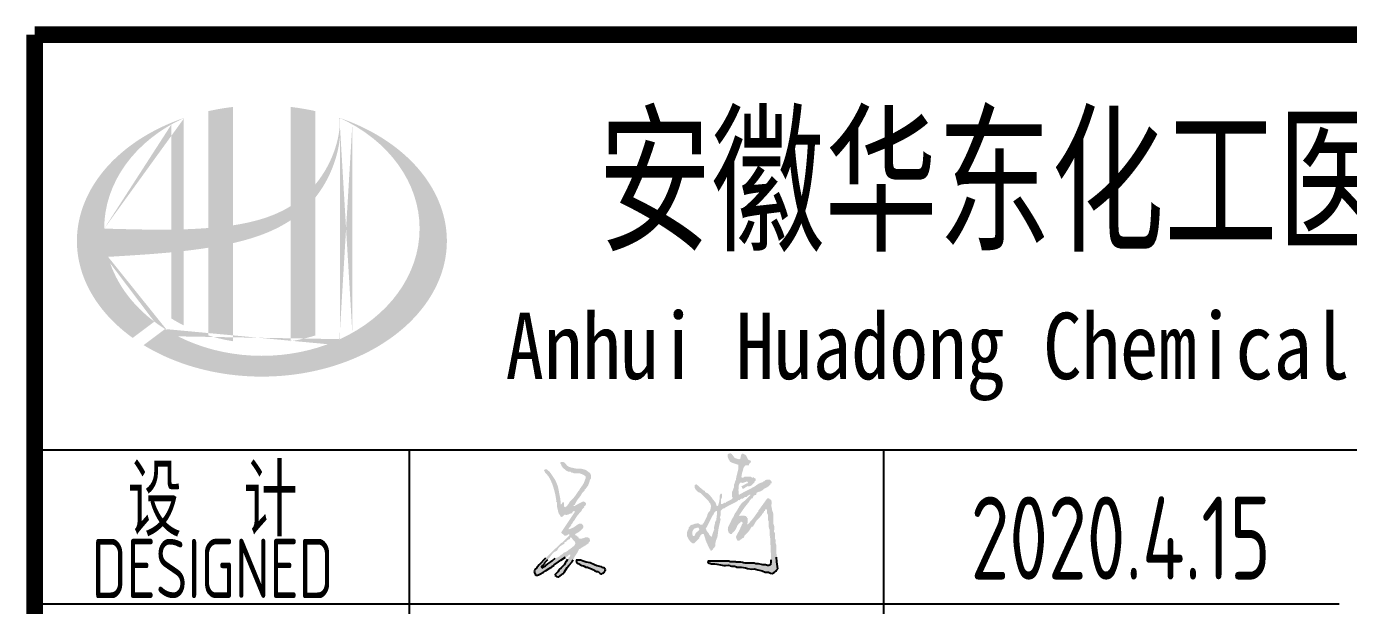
# Model space of a CAD drawing. Extents: x 6128144 to 12201635, y -1670122 to -706096.
# Drawn here: x 6398068 to 6403643, y -748746 to -746305 of the extents above; entities that cross this region are included whole.
import ezdxf
from ezdxf.enums import TextEntityAlignment as Align

# ---------------------------------------------------------------- set-up
doc = ezdxf.new("R2010")
doc.units = 0
doc.header["$LTSCALE"] = 1000
doc.header["$MEASUREMENT"] = 0
doc.layers.get('0').update_dxf_attribs({"linetype": 'CONTINUOUS'})
doc.styles.add('AHD', font='sceie.shx', dxfattribs={"width": 0.7, "bigfont": 'sceic.shx'})
doc.styles.add('sceie', font='sceie.shx', dxfattribs={"bigfont": 'sceic.shx'})
doc.styles.add('宋体', font='', dxfattribs={"width": 0.7})
doc.styles.get('宋体').set_extended_font_data('SimSun')

msp = doc.modelspace()

# ---------------------------------------------------------------- hatches: boundary and pattern name
h = msp.add_hatch(color=256)
edge = h.paths.add_edge_path()
edge.add_spline(control_points=[(6398939.1, -747217.9), (6398945.2, -747216.5), (6398951.3, -747215.1), (6399000.4, -747203.2), (6399042.9, -747190.2), (6399117.9, -747159.1), (6399150.9, -747142.1), (6399181.7, -747121.5)], knot_values=[61.629012, 61.629012, 61.629012, 61.629012, 63.330431, 63.330431, 75.353634, 75.353634, 85.398649, 85.398649, 85.398649, 85.398649], degree=3, periodic=0)
edge.add_line((6399181.7, -747121.5), (6399181.7, -747631.8))
edge.add_spline(control_points=[(6399181.7, -747631.8), (6399198.9, -747629), (6399215.9, -747625.7), (6399250.6, -747617.6), (6399268.3, -747612.8), (6399285.7, -747607.4)], knot_values=[4.908456, 4.908456, 4.908456, 4.908456, 4.992821, 4.992821, 5.083034, 5.083034, 5.083034, 5.083034], degree=3, periodic=0)
edge.add_line((6399285.7, -747607.4), (6399285.7, -747025.9))
edge.add_spline(control_points=[(6399285.7, -747025.9), (6399294.4, -747015), (6399302.6, -747003.6), (6399328.7, -746964), (6399344.3, -746934), (6399373.6, -746861.2), (6399384.8, -746817.4), (6399389.5, -746772.1), (6399389.6, -746770.8), (6399389.7, -746769.6)], knot_values=[97.991744, 97.991744, 97.991744, 97.991744, 101.64219, 101.64219, 110.337975, 110.337975, 121.934322, 121.934322, 122.270691, 122.270691, 122.270691, 122.270691], degree=3, periodic=0)
edge.add_line((6399389.7, -746769.6), (6399389.7, -746699.1))
edge.add_spline(control_points=[(6399389.7, -746699.1), (6399389.6, -746706.8), (6399389.3, -746714.5), (6399388.7, -746722.2)], knot_values=[126.194075, 126.194075, 126.194075, 126.194075, 128.396762, 128.396762, 128.396762, 128.396762], degree=3, periodic=0)
edge.add_spline(control_points=[(6399388.7, -746722.2), (6399388.3, -746728.4), (6399387.6, -746734.6), (6399386.9, -746740.8)], knot_values=[124.417049, 124.417049, 124.417049, 124.417049, 126.194075, 126.194075, 126.194075, 126.194075], degree=3, periodic=0)
edge.add_spline(control_points=[(6399386.9, -746740.8), (6399385.7, -746749.9), (6399384.2, -746759), (6399382.5, -746768.1)], knot_values=[121.80529, 121.80529, 121.80529, 121.80529, 124.417049, 124.417049, 124.417049, 124.417049], degree=3, periodic=0)
edge.add_spline(control_points=[(6399382.5, -746768.1), (6399380.1, -746780.3), (6399377.1, -746792.4), (6399373.6, -746804.4)], knot_values=[118.31574, 118.31574, 118.31574, 118.31574, 121.80529, 121.80529, 121.80529, 121.80529], degree=3, periodic=0)
edge.add_spline(control_points=[(6399373.6, -746804.4), (6399370.1, -746816.5), (6399366.1, -746828.6), (6399361.5, -746840.4)], knot_values=[114.795988, 114.795988, 114.795988, 114.795988, 118.31574, 118.31574, 118.31574, 118.31574], degree=3, periodic=0)
edge.add_spline(control_points=[(6399361.5, -746840.4), (6399357.1, -746852.1), (6399352.1, -746863.6), (6399346.7, -746875)], knot_values=[111.329641, 111.329641, 111.329641, 111.329641, 114.795988, 114.795988, 114.795988, 114.795988], degree=3, periodic=0)
edge.add_spline(control_points=[(6399346.7, -746875), (6399341.1, -746886.5), (6399335.1, -746897.9), (6399328.7, -746909)], knot_values=[107.79529, 107.79529, 107.79529, 107.79529, 111.329641, 111.329641, 111.329641, 111.329641], degree=3, periodic=0)
edge.add_spline(control_points=[(6399328.7, -746909), (6399322.3, -746919.8), (6399315.6, -746930.3), (6399308.5, -746940.6)], knot_values=[104.343579, 104.343579, 104.343579, 104.343579, 107.79529, 107.79529, 107.79529, 107.79529], degree=3, periodic=0)
edge.add_spline(control_points=[(6399308.5, -746940.6), (6399301.3, -746951), (6399293.7, -746961.1), (6399285.7, -746970.7)], knot_values=[100.8507, 100.8507, 100.8507, 100.8507, 104.343579, 104.343579, 104.343579, 104.343579], degree=3, periodic=0)
edge.add_line((6399285.7, -746970.7), (6399285.7, -746661.5))
edge.add_spline(control_points=[(6399285.7, -746661.5), (6399251.7, -746653.9), (6399216.9, -746648), (6399181.7, -746643.9)], knot_values=[4.423999, 4.423999, 4.423999, 4.423999, 4.558741, 4.558741, 4.558741, 4.558741], degree=3, periodic=0)
edge.add_line((6399181.7, -746643.9), (6399181.7, -747062.1))
edge.add_spline(control_points=[(6399181.7, -747062.1), (6399109.8, -747106.6), (6399025.6, -747129.8), (6398939.1, -747142.9)], knot_values=[63.246215, 63.246215, 63.246215, 63.246215, 87.689124, 87.689124, 87.689124, 87.689124], degree=3, periodic=0)
edge.add_line((6398939.1, -747142.9), (6398939.1, -746643.9))
edge.add_spline(control_points=[(6398939.1, -746643.9), (6398903.9, -746648), (6398869.1, -746653.9), (6398835.1, -746661.5)], knot_values=[4.866038, 4.866038, 4.866038, 4.866038, 5.000777, 5.000777, 5.000777, 5.000777], degree=3, periodic=0)
edge.add_line((6398835.1, -746661.5), (6398835.1, -747154.3))
edge.add_spline(control_points=[(6398835.1, -747154.3), (6398833.4, -747154.4), (6398798.4, -747157.1), (6398763.8, -747158.8), (6398731.1, -747159.9)], knot_values=[43.657356, 43.657356, 43.657356, 43.657356, 44.134253, 53.497092, 53.497092, 53.497092, 53.497092], degree=3, periodic=0)
edge.add_line((6398731.1, -747159.9), (6398731.1, -746690.7))
edge.add_spline(control_points=[(6398731.1, -746690.7), (6398714, -746696.6), (6398697.3, -746702.9), (6398680.9, -746709.6)], knot_values=[5.14157, 5.14157, 5.14157, 5.14157, 5.212921, 5.212921, 5.212921, 5.212921], degree=3, periodic=0)
edge.add_spline(control_points=[(6398680.9, -746709.6), (6398674, -746712.4), (6398667.1, -746715.3), (6398634.9, -746729.5), (6398610.3, -746741.8), (6398586.9, -746755)], knot_values=[5.212921, 5.212921, 5.212921, 5.212921, 5.24296, 5.24296, 5.355623, 5.355623, 5.355623, 5.355623], degree=3, periodic=0)
edge.add_spline(control_points=[(6398586.9, -746755), (6398572, -746763.3), (6398557.5, -746772.1), (6398543.5, -746781.2)], knot_values=[5.355623, 5.355623, 5.355623, 5.355623, 5.426974, 5.426974, 5.426974, 5.426974], degree=3, periodic=0)
edge.add_spline(control_points=[(6398543.5, -746781.2), (6398536.1, -746786), (6398528.9, -746790.9), (6398515.4, -746800.4), (6398509.1, -746804.9), (6398503, -746809.5)], knot_values=[5.426974, 5.426974, 5.426974, 5.426974, 5.464765, 5.464765, 5.498325, 5.498325, 5.498325, 5.498325], degree=3, periodic=0)
edge.add_spline(control_points=[(6398503, -746809.5), (6398476.9, -746829.1), (6398452.8, -746850), (6398430.9, -746871.9)], knot_values=[5.498325, 5.498325, 5.498325, 5.498325, 5.641027, 5.641027, 5.641027, 5.641027], degree=3, periodic=0)
edge.add_spline(control_points=[(6398430.9, -746871.9), (6398424, -746878.9), (6398417.2, -746886), (6398396.7, -746908.6), (6398383.9, -746924.5), (6398372.1, -746940.7)], knot_values=[5.641027, 5.641027, 5.641027, 5.641027, 5.686569, 5.686569, 5.783729, 5.783729, 5.783729, 5.783729], degree=3, periodic=0)
edge.add_spline(control_points=[(6398372.1, -746940.7), (6398357, -746961.4), (6398343.6, -746982.8), (6398330.5, -747007.8), (6398328.9, -747011), (6398327.3, -747014.2)], knot_values=[5.783729, 5.783729, 5.783729, 5.783729, 5.908374, 5.908374, 5.92643, 5.92643, 5.92643, 5.92643], degree=3, periodic=0)
edge.add_spline(control_points=[(6398327.3, -747014.2), (6398314.9, -747039.3), (6398304.9, -747064.9), (6398297.3, -747090.9)], knot_values=[5.92643, 5.92643, 5.92643, 5.92643, 6.069132, 6.069132, 6.069132, 6.069132], degree=3, periodic=0)
edge.add_spline(control_points=[(6398297.3, -747090.9), (6398294.1, -747102), (6398291.4, -747113.1), (6398286, -747139.3), (6398283.7, -747154.3), (6398282.3, -747169.4)], knot_values=[6.069132, 6.069132, 6.069132, 6.069132, 6.130179, 6.130179, 6.211834, 6.211834, 6.211834, 6.211834], degree=3, periodic=0)
edge.add_spline(control_points=[(6398282.3, -747169.4), (6398281, -747182.5), (6398280.4, -747195.7), (6398280.4, -747208.9)], knot_values=[6.211834, 6.211834, 6.211834, 6.211834, 6.283185, 6.283185, 6.283185, 6.283185], degree=3, periodic=0)
edge.add_spline(control_points=[(6398280.4, -747208.9), (6398280.4, -747218.3), (6398280.7, -747227.6), (6398281.3, -747236.9)], knot_values=[6.283185, 6.283185, 6.283185, 6.283185, 6.333655, 6.333655, 6.333655, 6.333655], degree=3, periodic=0)
edge.add_spline(control_points=[(6398281.3, -747236.9), (6398282.6, -747255.6), (6398285.1, -747274.2), (6398288.9, -747292.7)], knot_values=[6.333655, 6.333655, 6.333655, 6.333655, 6.434594, 6.434594, 6.434594, 6.434594], degree=3, periodic=0)
edge.add_spline(control_points=[(6398288.9, -747292.7), (6398289.1, -747293.9), (6398289.4, -747295.1), (6398293.3, -747313.6), (6398298.1, -747330.8), (6398303.9, -747347.8)], knot_values=[6.434594, 6.434594, 6.434594, 6.434594, 6.441278, 6.441278, 6.535532, 6.535532, 6.535532, 6.535532], degree=3, periodic=0)
edge.add_spline(control_points=[(6398303.9, -747347.8), (6398310.2, -747366.1), (6398317.7, -747384.1), (6398326.4, -747401.9)], knot_values=[6.535532, 6.535532, 6.535532, 6.535532, 6.636471, 6.636471, 6.636471, 6.636471], degree=3, periodic=0)
edge.add_spline(control_points=[(6398326.4, -747401.9), (6398328.6, -747406.4), (6398330.9, -747410.8), (6398340.3, -747428.5), (6398348, -747441.5), (6398356.3, -747454.4)], knot_values=[6.636471, 6.636471, 6.636471, 6.636471, 6.661894, 6.661894, 6.73741, 6.73741, 6.73741, 6.73741], degree=3, periodic=0)
edge.add_spline(control_points=[(6398356.3, -747454.4), (6398367.5, -747471.5), (6398379.9, -747488.3), (6398393.4, -747504.7)], knot_values=[6.73741, 6.73741, 6.73741, 6.73741, 6.838349, 6.838349, 6.838349, 6.838349], degree=3, periodic=0)
edge.add_spline(control_points=[(6398393.4, -747504.7), (6398399.3, -747511.9), (6398405.5, -747518.9), (6398420, -747534.9), (6398428.5, -747543.7), (6398437.4, -747552.3)], knot_values=[6.838349, 6.838349, 6.838349, 6.838349, 6.88251, 6.88251, 6.939288, 6.939288, 6.939288, 6.939288], degree=3, periodic=0)
edge.add_spline(control_points=[(6398437.4, -747552.3), (6398453.2, -747567.7), (6398470.1, -747582.5), (6398488, -747596.8)], knot_values=[6.939288, 6.939288, 6.939288, 6.939288, 7.040227, 7.040227, 7.040227, 7.040227], degree=3, periodic=0)
edge.add_spline(control_points=[(6398488, -747596.8), (6398496.9, -747603.9), (6398506.1, -747610.8), (6398515.5, -747617.6)], knot_values=[7.040227, 7.040227, 7.040227, 7.040227, 7.090696, 7.090696, 7.090696, 7.090696], degree=3, periodic=0)
edge.add_line((6398515.5, -747617.6), (6398606.7, -747549.2))
edge.add_ellipse((6399060.4, -747156.9), major_axis=(665, 0), ratio=0.806676, start_angle=192.819, end_angle=226.9853, ccw=False)
edge.add_spline(control_points=[(6398411.9, -747276), (6398436, -747274.5), (6398460.1, -747273), (6398548.7, -747267.5), (6398613.6, -747263.2), (6398679.1, -747256.9)], knot_values=[11.398263, 11.398263, 11.398263, 11.398263, 18.40729, 18.40729, 37.18094, 37.18094, 37.18094, 37.18094], degree=3, periodic=0)
edge.add_line((6398679.1, -747256.9), (6398679.1, -747535.9))
edge.add_spline(control_points=[(6398679.1, -747535.9), (6398682.6, -747538.2), (6398686.2, -747540.4), (6398703.2, -747550.6), (6398716.9, -747558.1), (6398731.1, -747565.3)], knot_values=[4.049945, 4.049945, 4.049945, 4.049945, 4.072021, 4.072021, 4.153257, 4.153257, 4.153257, 4.153257], degree=3, periodic=0)
edge.add_line((6398731.1, -747565.3), (6398731.1, -747251.4))
edge.add_spline(control_points=[(6398731.1, -747251.4), (6398763.2, -747247.7), (6398795.6, -747243.5), (6398830.5, -747238.1), (6398832.8, -747237.8), (6398835.1, -747237.4)], knot_values=[42.135009, 42.135009, 42.135009, 42.135009, 51.307228, 51.307228, 51.948574, 51.948574, 51.948574, 51.948574], degree=3, periodic=0)
edge.add_line((6398835.1, -747237.4), (6398835.1, -747607.4))
edge.add_spline(control_points=[(6398835.1, -747607.4), (6398868.7, -747617.9), (6398903.5, -747626.1), (6398939.1, -747631.8)], knot_values=[4.34174, 4.34174, 4.34174, 4.34174, 4.516316, 4.516316, 4.516316, 4.516316], degree=3, periodic=0)
edge.add_line((6398939.1, -747631.8), (6398939.1, -747217.9))
edge = h.paths.add_edge_path(flags=16)
edge.add_ellipse((6399060.4, -747156.9), major_axis=(665, 0), ratio=0.806676, start_angle=124.9875, end_angle=179.999, ccw=False)
edge.add_line((6398679.1, -746717.4), (6398679.1, -747161))
edge.add_spline(control_points=[(6398679.1, -747161), (6398583.7, -747162.3), (6398489.7, -747159.3), (6398395.4, -747156.9)], knot_values=[11.27373, 11.27373, 11.27373, 11.27373, 38.687513, 38.687513, 38.687513, 38.687513], degree=3, periodic=0)
edge = h.paths.add_edge_path()
edge.add_spline(control_points=[(6398561.6, -747648.1), (6398592.6, -747667.1), (6398625.7, -747684.3), (6398710.4, -747721.6), (6398763.6, -747739.4), (6398874.4, -747766), (6398931.8, -747774.7), (6399048, -747782.5), (6399106.7, -747781.5), (6399222.2, -747770.1), (6399279.1, -747759.5), (6399388.1, -747729.5), (6399440.3, -747709.9), (6399537.2, -747663.1), (6399581.9, -747635.7), (6399661.9, -747574.8), (6399697.1, -747541.2), (6399756.4, -747469.7), (6399780.5, -747431.8), (6399816.9, -747353.7), (6399829.2, -747313.5), (6399841.7, -747232.3), (6399842, -747191.3), (6399830.6, -747109.9), (6399818.7, -747069.3), (6399783.1, -746990.6), (6399759.4, -746952.4), (6399700.5, -746880.2), (6399665.5, -746846.3), (6399585.7, -746784.6), (6399540.9, -746756.9), (6399459.7, -746717.2), (6399425.4, -746703), (6399389.7, -746690.7)], knot_values=[0.886421, 0.886421, 0.886421, 0.886421, 1.040557, 1.040557, 1.261172, 1.261172, 1.481788, 1.481788, 1.702404, 1.702404, 1.92302, 1.92302, 2.143636, 2.143636, 2.364252, 2.364252, 2.584868, 2.584868, 2.805484, 2.805484, 3.026099, 3.026099, 3.246715, 3.246715, 3.46852, 3.46852, 3.690325, 3.690325, 3.91213, 3.91213, 4.133935, 4.133935, 4.283209, 4.283209, 4.283209, 4.283209], degree=3, periodic=0)
edge.add_line((6399389.7, -746690.7), (6399389.7, -746690.8))
edge.add_spline(control_points=[(6399389.7, -746690.9), (6399389.8, -746693.6), (6399389.8, -746696.4), (6399389.7, -746699.1)], knot_values=[128.396762, 128.396762, 128.396762, 128.396762, 129.192193, 129.192193, 129.192193, 129.192193], degree=3, periodic=0)
edge.add_line((6399389.7, -746699.1), (6399389.7, -747623))
edge.add_ellipse((6399060.4, -747156.9), major_axis=(665, 0), ratio=0.806676, start_angle=232.1054, end_angle=299.6833, ccw=False)
edge.add_line((6398651.9, -747580.3), (6398561.6, -747648.1))
edge = h.paths.add_edge_path(flags=16)
edge.add_ellipse((6399060.4, -747156.9), major_axis=(665, 0), ratio=0.806676, start_angle=304.9875, end_angle=415.0121, ccw=False)
edge.add_line((6399441.7, -747596.4), (6399441.7, -746717.4))
h = msp.add_hatch(color=256)
h.dxf.hatch_style = 1
h.paths.add_polyline_path([(6400413.8, -748336.9), (6400419.6, -748332.3), (6400419.1, -748329.5), (6400420.2, -748327.3), (6400422.7, -748326), (6400425.3, -748322.6), (6400426.4, -748320.7), (6400427.9, -748316.6), (6400424.3, -748311.5), (6400421.3, -748309.2), (6400415.4, -748307.3), (6400400.1, -748314.7), (6400392.6, -748318.7), (6400377.9, -748327.1), (6400375.8, -748326.1), (6400375, -748323.9), (6400375.8, -748321.8), (6400378.4, -748322.2), (6400380.7, -748320.3), (6400381, -748317.7), (6400388.9, -748303.6), (6400393.6, -748296.8), (6400403.9, -748284.3), (6400409.4, -748274.1), (6400413.2, -748269.3), (6400421.6, -748261.4), (6400421.2, -748258.7), (6400422.3, -748256.4), (6400424.8, -748255.2), (6400434.7, -748241.6), (6400438.6, -748233.7), (6400443.5, -748217.7), (6400447.6, -748210.2), (6400448.6, -748205.3), (6400447.7, -748196.8), (6400446, -748191), (6400444, -748188.1), (6400439.4, -748184.3), (6400428.3, -748176), (6400421.5, -748172.8), (6400408.1, -748169.7), (6400401, -748169.7), (6400397.5, -748169.7), (6400390.4, -748169.7), (6400378.7, -748167.3), (6400372.9, -748166.1), (6400361.2, -748163.5), (6400352.1, -748159.7), (6400347.7, -748156.4), (6400341.4, -748148.9), (6400338.9, -748146.4), (6400337.7, -748145.1), (6400335.2, -748142.6), (6400330.1, -748140.6), (6400326.9, -748140.4), (6400321.6, -748141.6), (6400319.1, -748143.1), (6400318.5, -748146.8), (6400320.6, -748148.9), (6400325.2, -748159.2), (6400328.8, -748164.2), (6400337.2, -748171.8), (6400343.6, -748177.1), (6400347.3, -748179.3), (6400355, -748182.2), (6400359.3, -748181.6), (6400362.1, -748182.5), (6400365.4, -748185.4), (6400369.7, -748185.4), (6400372.1, -748186.2), (6400375.8, -748188.5), (6400385, -748188.5), (6400389.5, -748188.5), (6400398.7, -748188.5), (6400409.3, -748191.7), (6400414.4, -748194), (6400423.7, -748199.9), (6400426.1, -748203.9), (6400426.4, -748207.1), (6400424.8, -748211.4), (6400417.9, -748229.1), (6400413.2, -748237.8), (6400401.8, -748253.1), (6400399.1, -748258.4), (6400397.4, -748261), (6400393.5, -748265.6), (6400381, -748284.3), (6400373.8, -748293.2), (6400358.1, -748309.3), (6400352, -748319.5), (6400348.1, -748324.3), (6400339.3, -748332.3), (6400338.4, -748330.2), (6400336.2, -748329.4), (6400334.1, -748330.2), (6400334.1, -748322.7), (6400334.1, -748318.9), (6400334.1, -748311.4), (6400331.6, -748310.9), (6400330.4, -748310.7), (6400327.9, -748310.4), (6400326.2, -748314.4), (6400325.2, -748316.3), (6400322.7, -748319.8), (6400320.8, -748319.4), (6400319.8, -748317.3), (6400320.6, -748315.6), (6400319.8, -748307.3), (6400319.4, -748303.1), (6400318.5, -748294.8), (6400316.8, -748286.4), (6400316, -748282.3), (6400314.3, -748273.9), (6400312.2, -748261.3), (6400311, -748255.1), (6400308.1, -748242.7), (6400300.8, -748224.3), (6400296.1, -748215.3), (6400285.2, -748198.9), (6400278.1, -748188), (6400273.8, -748182.8), (6400264.3, -748173.9), (6400260.4, -748171.5), (6400257.1, -748171.2), (6400252.9, -748172.9), (6400250.9, -748173.8), (6400250.4, -748176.5), (6400251.8, -748178.1), (6400253.5, -748183.8), (6400255.5, -748186.8), (6400260.1, -748190.6), (6400269.2, -748202.3), (6400273.2, -748208.7), (6400279.9, -748221.8), (6400286.8, -748239), (6400289.7, -748247.8), (6400294.5, -748265.6), (6400295.8, -748270.6), (6400296.4, -748273.1), (6400297.7, -748278.1), (6400299.3, -748288.1), (6400300.2, -748293.1), (6400301.8, -748303.1), (6400301, -748306.6), (6400302, -748309.4), (6400304.9, -748311.4), (6400304.5, -748324), (6400305.2, -748330.5), (6400308.1, -748342.7), (6400310.4, -748353.3), (6400312.6, -748358.6), (6400318.5, -748367.7), (6400320.3, -748371), (6400323.1, -748372.4), (6400326.8, -748371.9), (6400330.2, -748368.5), (6400331.8, -748366.9), (6400335.2, -748363.5), (6400345.8, -748363.8), (6400351.5, -748362.7), (6400361.2, -748358.3), (6400364.4, -748357.2), (6400366.2, -748356.9), (6400369.5, -748357.3), (6400369.5, -748352.3), (6400372.9, -748348.4), (6400377.9, -748347.9), (6400379.8, -748348.9), (6400380.3, -748351.5), (6400378.9, -748353.1), (6400357, -748385.5), (6400346.2, -748401.7), (6400324.7, -748434.4), (6400323.1, -748438), (6400324.4, -748441.9), (6400327.9, -748443.8), (6400331.4, -748446.5), (6400333.1, -748447.9), (6400336.2, -748451), (6400343.2, -748451.1), (6400347.2, -748449.9), (6400352.9, -748445.8), (6400354.5, -748445.2), (6400355.9, -748445.6), (6400357, -748446.9), (6400357.4, -748448.5), (6400357.1, -748449.8), (6400356, -748451), (6400343.9, -748463.1), (6400337.9, -748469.2), (6400325.8, -748481.3), (6400324.1, -748482.1), (6400323.3, -748482.5), (6400321.6, -748483.3), (6400313.3, -748491.7), (6400309.1, -748495.8), (6400300.8, -748504.2), (6400299.1, -748505), (6400298.3, -748505.4), (6400296.6, -748506.3), (6400269.5, -748533.4), (6400256, -748546.9), (6400228.9, -748574), (6400223, -748583.2), (6400219.3, -748587.5), (6400211.2, -748594.8), (6400209.2, -748599.4), (6400208.9, -748602.5), (6400210.1, -748607.3), (6400212.3, -748611.5), (6400213.3, -748613.6), (6400215.3, -748617.7), (6400222.2, -748618.2), (6400226.2, -748617.2), (6400232, -748613.6), (6400248.5, -748605.2), (6400256.5, -748600.4), (6400271.6, -748589.6), (6400278.3, -748586.3), (6400281.4, -748583.8), (6400286.2, -748578.2), (6400288.9, -748578.6), (6400291.2, -748577.5), (6400292.4, -748575), (6400311.6, -748561.7), (6400321.2, -748555.1), (6400340.4, -748541.7), (6400346.4, -748540.4), (6400349.5, -748538.7), (6400353.9, -748534.4), (6400354.9, -748532.2), (6400356.7, -748531), (6400359.1, -748531.3), (6400361, -748532.2), (6400361.6, -748534.9), (6400360.2, -748536.5), (6400358, -748540.4), (6400356.4, -748542.2), (6400352.9, -748544.8), (6400353.4, -748547.6), (6400352.2, -748549.8), (6400349.7, -748551.1), (6400343.3, -748559.8), (6400340.3, -748564.4), (6400335.2, -748574), (6400326.8, -748582.3), (6400322.7, -748586.5), (6400314.3, -748594.8), (6400308.4, -748603.6), (6400304.7, -748607.7), (6400296.6, -748614.6), (6400296.1, -748617.6), (6400296.7, -748619.6), (6400298.7, -748621.9), (6400300.3, -748621), (6400302.7, -748622.1), (6400302.9, -748624), (6400308.1, -748625.5), (6400311.8, -748625), (6400316.4, -748621.9), (6400325, -748615.7), (6400329.1, -748612.1), (6400336.2, -748604.2), (6400347.8, -748586.2), (6400354.4, -748577.6), (6400368.5, -748561.5), (6400372.7, -748553.2), (6400374.8, -748549), (6400378.9, -748540.6), (6400387.7, -748527.8), (6400391.6, -748521.1), (6400398.7, -748507.3), (6400401.5, -748507.8), (6400403.7, -748506.7), (6400405, -748504.2), (6400418.7, -748496.5), (6400425.4, -748492.3), (6400438.3, -748483.3), (6400438, -748480.7), (6400439.8, -748478.4), (6400442.5, -748478.1), (6400443.6, -748471.5), (6400443.1, -748467.6), (6400440.4, -748461.5), (6400434.9, -748459), (6400431.8, -748458.4), (6400425.8, -748458.3), (6400416.2, -748462), (6400411, -748463.3), (6400400.8, -748464.6), (6400396.9, -748462.3), (6400395.2, -748459.7), (6400394.6, -748455.2), (6400391.8, -748455.7), (6400389.6, -748454.6), (6400388.3, -748452.1), (6400386.2, -748450.6), (6400384.5, -748450.3), (6400382, -748451), (6400381.2, -748447.6), (6400382.2, -748444.7), (6400385.2, -748442.7), (6400397.5, -748435.6), (6400403.3, -748431), (6400413.3, -748420.8), (6400416, -748416.1), (6400416.3, -748412.4), (6400414.3, -748407.3), (6400411.8, -748404.8), (6400410.6, -748403.5), (6400408.1, -748401), (6400401.7, -748400.6), (6400398.2, -748401.3), (6400392.5, -748404.2), (6400378.6, -748414.2), (6400370.9, -748418.5), (6400355, -748425), (6400353.7, -748424.7), (6400353.1, -748422.9), (6400353.9, -748421.9), (6400358.1, -748415.8), (6400360.5, -748412.8), (6400365.4, -748407.3), (6400364.9, -748404.5), (6400366, -748402.3), (6400368.5, -748401), (6400371.2, -748395.7), (6400372.9, -748393.1), (6400376.8, -748388.5), (6400387.8, -748370.8), (6400394.2, -748362.4), (6400408.1, -748346.9), (6400411.3, -748340.1)])
h.paths.add_polyline_path([(6400362.8, -748459.1), (6400365.4, -748459.4), (6400371.1, -748467.3), (6400374.2, -748471.1), (6400381, -748478.1), (6400381.7, -748484.5), (6400380.9, -748488.2), (6400377.9, -748493.8), (6400367.9, -748501.3), (6400362.9, -748505.1), (6400352.9, -748512.5), (6400345.4, -748518.4), (6400341, -748520.8), (6400332, -748524), (6400329.6, -748527.6), (6400327.7, -748529.3), (6400323.7, -748531.3), (6400314.2, -748539.4), (6400308.4, -748542.7), (6400296.6, -748546.9), (6400285, -748557.6), (6400278.7, -748562.5), (6400265.4, -748570.9), (6400256.2, -748578.3), (6400251, -748581.5), (6400240.3, -748586.5), (6400240.5, -748585.6), (6400240.1, -748584.9), (6400239.3, -748584.4), (6400239.3, -748581.4), (6400240.7, -748579.3), (6400243.5, -748578.2), (6400248.2, -748574.4), (6400250.2, -748571.4), (6400251.8, -748565.7), (6400260.1, -748557.3), (6400264.3, -748553.2), (6400272.6, -748544.8), (6400278.1, -748537.8), (6400280.8, -748534.2), (6400286.2, -748527.1), (6400290.6, -748522.2), (6400293.6, -748520.1), (6400299.7, -748517.7), (6400304.6, -748514.3), (6400306.7, -748511.7), (6400309.1, -748506.3), (6400317.8, -748496.9), (6400323, -748492.8), (6400334.1, -748486.5), (6400335.9, -748484.6), (6400336.5, -748482.8), (6400336.2, -748480.2), (6400338.8, -748479.1), (6400340, -748478.5), (6400342.5, -748477.1), (6400348.1, -748471.3), (6400351.7, -748468.8), (6400359.1, -748465.6), (6400359.1, -748464), (6400359.1, -748463.1), (6400359.1, -748461.5), (6400361, -748459.7)], flags=16)
h.paths.add_polyline_path([(6400463, -748574.4), (6400444.6, -748565.7), (6400428, -748562.7), (6400419.8, -748560.6), (6400403.9, -748555.2), (6400396.8, -748555.2), (6400393.3, -748555.2), (6400386.2, -748555.2), (6400384.9, -748556.4), (6400384.6, -748557.8), (6400385.2, -748559.4), (6400386.6, -748561.8), (6400387.2, -748563.1), (6400388.3, -748565.7), (6400396.3, -748570.9), (6400400.5, -748573.2), (6400409.1, -748577.1), (6400416.2, -748578.7), (6400419.8, -748580.3), (6400425.8, -748584.4), (6400430.9, -748584), (6400433.9, -748584.8), (6400438.3, -748587.5), (6400443.3, -748589.2), (6400445.8, -748590), (6400450.8, -748591.7), (6400459.1, -748595.9), (6400463.3, -748598), (6400471.7, -748602.1), (6400477.7, -748603.2), (6400480.9, -748605), (6400485.2, -748609.4), (6400486, -748610.2), (6400486.4, -748610.7), (6400487.3, -748611.5), (6400491.4, -748612.6), (6400494.4, -748612), (6400497.7, -748609.4), (6400501.2, -748607.8), (6400502.9, -748606.4), (6400505, -748603.2), (6400508.4, -748599.3), (6400509.3, -748595.7), (6400508.1, -748590.7), (6400506.5, -748589), (6400505.6, -748588.2), (6400504, -748586.5), (6400499.3, -748587.3), (6400496.1, -748586.4), (6400492.5, -748583.4), (6400472.8, -748578)])
h.paths.add_polyline_path([(6401232.8, -748571.7), (6401231.5, -748562), (6401230.2, -748542.7), (6401231.8, -748542.1), (6401232.3, -748539.8), (6401231.2, -748538.6), (6401229.5, -748520.3), (6401229.2, -748511), (6401230.2, -748492.7), (6401228.5, -748487.7), (6401227.7, -748485.2), (6401226, -748480.2), (6401227.3, -748473.6), (6401226.8, -748469.6), (6401223.9, -748463.5), (6401223.9, -748454.4), (6401223.9, -748449.8), (6401223.9, -748440.6), (6401222.2, -748438.1), (6401221.4, -748436.9), (6401219.7, -748434.4), (6401220.8, -748425.3), (6401221, -748420.6), (6401220.8, -748411.5), (6401217.5, -748401.9), (6401216.6, -748396.6), (6401216.6, -748386.4), (6401217.3, -748372.3), (6401217.1, -748365.1), (6401215.6, -748351), (6401213, -748350), (6401211.7, -748347.5), (6401212.4, -748344.8), (6401210.8, -748336.4), (6401209.9, -748332.3), (6401208.3, -748323.9), (6401210.1, -748314.1), (6401209.9, -748308.6), (6401207.2, -748298.9), (6401204.5, -748299.4), (6401202.3, -748298.3), (6401201, -748295.8), (6401197, -748293.5), (6401193, -748293.8), (6401189.5, -748296.8), (6401175.1, -748317), (6401167.8, -748327), (6401153.1, -748346.9), (6401153.5, -748349.6), (6401152.4, -748351.8), (6401149.9, -748353.1), (6401135.3, -748374), (6401127.3, -748384.1), (6401110.3, -748403.1), (6401109.1, -748403.1), (6401108.5, -748403.1), (6401107.2, -748403.1), (6401106.3, -748401.5), (6401107.4, -748399.1), (6401109.3, -748398.9), (6401109.3, -748390.6), (6401109.3, -748386.4), (6401109.3, -748378.1), (6401106.8, -748377.2), (6401105.8, -748374.1), (6401107.2, -748371.9), (6401104.5, -748372.3), (6401102.2, -748371.2), (6401101, -748368.7), (6401091.9, -748367.1), (6401087.2, -748366.9), (6401078, -748367.7), (6401077.9, -748368.6), (6401076.8, -748369.2), (6401076, -748368.7), (6401074.1, -748367.8), (6401073.5, -748365.1), (6401074.9, -748363.5), (6401089.3, -748341.6), (6401097.1, -748330.9), (6401113.5, -748310.4), (6401117.4, -748303.7), (6401119.7, -748300.5), (6401124.9, -748294.8), (6401127.2, -748294.6), (6401128.4, -748294.1), (6401130.1, -748292.7), (6401132.1, -748286.7), (6401134.4, -748283.7), (6401139.5, -748280.2), (6401141.8, -748280), (6401143, -748279.5), (6401144.7, -748278.1), (6401145.6, -748273.1), (6401147.6, -748270.2), (6401152, -748267.7), (6401163.8, -748264.2), (6401169.7, -748261.1), (6401179.1, -748253.1), (6401190.4, -748247.5), (6401195.8, -748243.8), (6401205.2, -748235.4), (6401204.8, -748232.7), (6401206.7, -748230.4), (6401209.3, -748230.2), (6401210.3, -748226.4), (6401209.7, -748223.8), (6401207.2, -748220.8), (6401205.2, -748218.7), (6401204.1, -748217.7), (6401202, -748215.6), (6401194.1, -748215), (6401189.9, -748215.4), (6401182.2, -748217.7), (6401181.4, -748219.3), (6401181, -748220.2), (6401180.1, -748221.8), (6401177.4, -748221.3), (6401175.2, -748222.5), (6401173.9, -748225), (6401158.4, -748230.8), (6401150.8, -748234.9), (6401137.4, -748244.7), (6401120.4, -748253.7), (6401111.9, -748258), (6401094.7, -748266.6), (6401087.2, -748270.9), (6401083.5, -748272.9), (6401076, -748277), (6401074.4, -748278.4), (6401071.7, -748277.9), (6401070.7, -748276), (6401070, -748260.2), (6401070.2, -748252.2), (6401071.8, -748236.4), (6401074.3, -748233.6), (6401075.2, -748231.7), (6401076, -748228.1), (6401086, -748228.9), (6401091.4, -748228.2), (6401101, -748225), (6401103.7, -748223), (6401107.1, -748223.4), (6401109.3, -748226), (6401109.6, -748228.6), (6401107.8, -748230.9), (6401105.1, -748231.2), (6401096, -748236.2), (6401091.4, -748238.7), (6401082.2, -748243.7), (6401084.3, -748247.2), (6401085.2, -748249.2), (6401086.4, -748253.1), (6401090.7, -748253.7), (6401093.5, -748252.8), (6401096.8, -748250), (6401101.3, -748246.3), (6401103.9, -748244.8), (6401109.3, -748242.7), (6401116.2, -748243.2), (6401120.2, -748242.2), (6401126, -748238.5), (6401131.2, -748233.7), (6401133.7, -748231.2), (6401138.5, -748226), (6401138, -748223.2), (6401139.1, -748221), (6401141.6, -748219.7), (6401143, -748215.8), (6401142.7, -748212.9), (6401140.6, -748209.3), (6401137.6, -748208.9), (6401135.9, -748207.7), (6401134.3, -748205.2), (6401129.5, -748206.6), (6401125.9, -748206), (6401121.8, -748203.1), (6401111, -748203.1), (6401105.5, -748203.1), (6401094.7, -748203.1), (6401091.5, -748206), (6401088.6, -748206.9), (6401084.3, -748206.2), (6401082.4, -748205.3), (6401081.9, -748202.6), (6401083.2, -748201), (6401084.6, -748190), (6401085.9, -748184.4), (6401089.5, -748173.9), (6401090.3, -748168.2), (6401091.5, -748165.2), (6401094.7, -748160.4), (6401096.8, -748158.3), (6401097.8, -748157.2), (6401099.9, -748155.1), (6401105.3, -748155.1), (6401108, -748155.1), (6401113.5, -748155.1), (6401115.1, -748149.4), (6401117.1, -748146.4), (6401121.8, -748142.6), (6401122.5, -748139.3), (6401121.9, -748137), (6401119.7, -748134.3), (6401113.4, -748132.7), (6401109.9, -748129.8), (6401107.2, -748123.9), (6401103.1, -748115.1), (6401099.1, -748110.8), (6401090.5, -748106.2), (6401086.3, -748105.7), (6401083, -748107.5), (6401081.2, -748111.4), (6401079.5, -748118.1), (6401078.7, -748121.4), (6401077, -748128.1), (6401075, -748128.8), (6401073.9, -748129), (6401071.8, -748129.1), (6401064.1, -748127.4), (6401060.2, -748126.1), (6401053, -748122.8), (6401048.6, -748116.5), (6401046.4, -748113.3), (6401041.6, -748107.2), (6401036.9, -748104.5), (6401033.1, -748104.2), (6401028, -748106.2), (6401026.4, -748107.8), (6401025.5, -748108.7), (6401023.9, -748110.3), (6401024.5, -748118.5), (6401025.6, -748122.7), (6401029.1, -748130.1), (6401033.3, -748137.6), (6401037, -748141), (6401044.7, -748144.7), (6401054.7, -748148.1), (6401059.7, -748149.8), (6401069.7, -748153.1), (6401070.1, -748163.1), (6401069.7, -748168.2), (6401067.6, -748178.1), (6401064.6, -748189.7), (6401063.2, -748195.6), (6401060.3, -748207.2), (6401059.7, -748213.3), (6401058.8, -748216.3), (6401056.2, -748221.8), (6401054.9, -748227.9), (6401053.8, -748230.9), (6401051, -748236.4), (6401051.7, -748244), (6401051, -748248.3), (6401047.8, -748255.2), (6401046.1, -748260.3), (6401045.1, -748262.8), (6401042.6, -748267.7), (6401042.6, -748276), (6401042.6, -748280.2), (6401042.6, -748288.5), (6401044.9, -748289.7), (6401045.4, -748292.9), (6401043.7, -748294.8), (6401041.6, -748296.8), (6401040.5, -748297.9), (6401038.4, -748300), (6401030.1, -748304.1), (6401025.9, -748306.2), (6401017.6, -748310.4), (6401016.3, -748311.1), (6401015.7, -748312), (6401015.5, -748313.5), (6401011.2, -748312.9), (6401008.4, -748313.8), (6401005.1, -748316.6), (6401002.1, -748318.1), (6401000.1, -748318.3), (6400996.8, -748317.7), (6400996.8, -748309.3), (6400996.8, -748305.2), (6400996.8, -748296.8), (6401000.5, -748289.3), (6401001.2, -748284.3), (6400999.9, -748276), (6400999, -748274.1), (6400996.3, -748273.6), (6400994.7, -748275), (6400993.5, -748278.1), (6400992.6, -748279.6), (6400990.5, -748282.3), (6400990.1, -748298.2), (6400989.1, -748306.3), (6400985.3, -748321.8), (6400983.8, -748324.8), (6400981.4, -748326.2), (6400978, -748326), (6400974.3, -748314.7), (6400971.2, -748309.1), (6400963.4, -748300), (6400955.5, -748288.9), (6400951.1, -748283.6), (6400941.6, -748273.9), (6400936, -748271.3), (6400933.2, -748269.9), (6400928, -748266.6), (6400928.3, -748264), (6400926.5, -748261.7), (6400923.8, -748261.4), (6400911, -748251), (6400904.7, -748245.6), (6400892.6, -748234.3), (6400890.7, -748236.2), (6400888.9, -748236.8), (6400886.3, -748236.4), (6400885, -748244.3), (6400885.5, -748248.8), (6400888.4, -748256.2), (6400896.2, -748264.4), (6400901.1, -748268), (6400911.3, -748272.9), (6400924.3, -748285.8), (6400930.7, -748292.3), (6400943.6, -748305.2), (6400945.5, -748309.9), (6400947.1, -748312.2), (6400950.9, -748315.6), (6400953.6, -748324.4), (6400953.9, -748329.5), (6400952, -748338.5), (6400950.7, -748344.5), (6400949, -748347.7), (6400944.7, -748352.1), (6400940.5, -748358.5), (6400939, -748362.3), (6400937.4, -748369.8), (6400931.5, -748381.4), (6400928.6, -748387.3), (6400922.8, -748398.9), (6400920.3, -748400.2), (6400919.2, -748402.4), (6400919.7, -748405.2), (6400912.8, -748405.7), (6400908.8, -748404.7), (6400903, -748401), (6400901.2, -748399.2), (6400899, -748398.9), (6400896.7, -748400), (6400889.9, -748400.4), (6400886.3, -748401.3), (6400880.1, -748404.2), (6400874.3, -748405), (6400871.3, -748406.1), (6400866.5, -748409.4), (6400863.8, -748412.9), (6400862.4, -748414.6), (6400859.2, -748417.7), (6400859.8, -748422), (6400859, -748424.9), (6400856.1, -748428.1), (6400853.2, -748437.8), (6400852.6, -748443.1), (6400853, -748453.1), (6400858.1, -748463.7), (6400861.3, -748468.9), (6400868.6, -748478.1), (6400871.8, -748480.3), (6400873.3, -748481.6), (6400875.9, -748484.4), (6400880.3, -748484.5), (6400882.8, -748483.8), (6400886.3, -748481.3), (6400893.8, -748473.8), (6400897.6, -748470), (6400905.1, -748462.5), (6400904.4, -748459.4), (6400905.5, -748456.8), (6400908.2, -748455.2), (6400910.4, -748449.1), (6400913.6, -748445.9), (6400919.7, -748443.8), (6400920.8, -748445.1), (6400922.2, -748445.4), (6400923.8, -748444.8), (6400931.9, -748470.9), (6400937, -748483.7), (6400948.8, -748508.3), (6400950.9, -748509.3), (6400951.7, -748511.5), (6400950.9, -748513.6), (6400954.7, -748514.5), (6400957.3, -748513.9), (6400960.3, -748511.5), (6400964.4, -748505.3), (6400966.8, -748502.4), (6400971.8, -748496.9), (6400973.1, -748480.7), (6400975.1, -748472.4), (6400981.1, -748457.3), (6400982.9, -748444.8), (6400983.7, -748438.6), (6400985.3, -748426), (6400987, -748417.7), (6400987.8, -748413.5), (6400989.5, -748405.2), (6400990.3, -748401.9), (6400990.7, -748400.2), (6400991.6, -748396.9), (6400992.8, -748390.6), (6400993.4, -748387.5), (6400994.7, -748381.2), (6400992.3, -748377.3), (6400992, -748374.1), (6400993.6, -748369.8), (6400995.3, -748360.7), (6400995.5, -748356), (6400994.7, -748346.9), (6400998.9, -748342.7), (6401000.9, -748340.6), (6401005.1, -748336.4), (6401008.6, -748337.3), (6401011.4, -748336.2), (6401013.4, -748333.3), (6401019.5, -748330.4), (6401022.5, -748328.7), (6401028, -748325), (6401041.4, -748318.3), (6401048, -748315), (6401061.4, -748308.3), (6401065.2, -748306.1), (6401067.1, -748304.6), (6401069.7, -748301), (6401072.6, -748302), (6401075.1, -748301.3), (6401077, -748298.9), (6401079.4, -748297.8), (6401080.6, -748296.9), (6401082.2, -748294.8), (6401085.8, -748296.1), (6401088.9, -748295.4), (6401091.6, -748292.7), (6401094, -748291.6), (6401095.2, -748290.6), (6401096.8, -748288.5), (6401101.1, -748289.1), (6401103.9, -748288.3), (6401107.2, -748285.4), (6401111.7, -748281.7), (6401114.3, -748280.1), (6401119.7, -748278.1), (6401120.1, -748279.8), (6401119.8, -748281), (6401118.7, -748282.3), (6401110.8, -748290.2), (6401106.8, -748294.1), (6401098.9, -748302.1), (6401087.8, -748310.8), (6401082.6, -748315.9), (6401073.9, -748327.1), (6401066.8, -748340.4), (6401062.8, -748347), (6401054.1, -748359.4), (6401050.3, -748368.5), (6401048, -748372.9), (6401042.6, -748381.2), (6401036.6, -748395.3), (6401033.2, -748402.2), (6401025.9, -748415.6), (6401025, -748424.4), (6401025.5, -748429.1), (6401028, -748437.5), (6401030.9, -748440.4), (6401032.4, -748441.9), (6401035.3, -748444.8), (6401039.6, -748445.1), (6401042.7, -748443.4), (6401044.7, -748439.6), (6401052.9, -748432.3), (6401056.5, -748427.6), (6401061.4, -748417.7), (6401066.5, -748407.3), (6401070.3, -748402.4), (6401079.1, -748394.8), (6401079.9, -748392.8), (6401082.8, -748392.2), (6401084.3, -748393.7), (6401087.2, -748396.2), (6401087.6, -748400.1), (6401085.3, -748403.1), (6401077.2, -748421.3), (6401072.8, -748430.3), (6401063.5, -748447.9), (6401060, -748454.1), (6401059.7, -748459.1), (6401062.4, -748465.6), (6401063.8, -748468.1), (6401064.4, -748469.3), (6401065.5, -748471.9), (6401070, -748473.2), (6401073.2, -748472.6), (6401077, -748469.8), (6401082.8, -748465.1), (6401086, -748463), (6401092.6, -748459.4), (6401094.9, -748452.8), (6401097, -748449.6), (6401102, -748444.8), (6401112.8, -748433.4), (6401117.7, -748427), (6401126, -748413.5), (6401128.6, -748413.8), (6401130.3, -748413.3), (6401132.2, -748411.5), (6401141.4, -748395.1), (6401147.2, -748387.3), (6401160.4, -748373.9), (6401163.5, -748369.3), (6401165.4, -748367.1), (6401169.7, -748363.5), (6401169.2, -748360.8), (6401170.4, -748358.5), (6401172.9, -748357.3), (6401175.9, -748353.7), (6401177, -748351.4), (6401178.1, -748346.9), (6401179.7, -748346.9), (6401180.6, -748346.9), (6401182.2, -748346.9), (6401181.9, -748344.2), (6401182.5, -748342.5), (6401184.3, -748340.6), (6401186.9, -748340.3), (6401188.6, -748340.9), (6401190.6, -748342.7), (6401190, -748352), (6401190.9, -748357.1), (6401194.7, -748365.6), (6401194.7, -748374.8), (6401194.7, -748379.4), (6401194.7, -748388.5), (6401195.6, -748388.5), (6401196, -748388.5), (6401196.8, -748388.5), (6401196.8, -748398.5), (6401196.8, -748403.5), (6401196.8, -748413.5), (6401198.5, -748418.5), (6401199.3, -748421), (6401201, -748426), (6401201, -748436.9), (6401201, -748442.3), (6401201, -748453.1), (6401202.8, -748452.9), (6401203.2, -748452.2), (6401203.1, -748449), (6401204, -748450.6), (6401203.2, -748452.2), (6401203.5, -748458.1), (6401203.7, -748462.7), (6401204.1, -748471.9), (6401205.4, -748499.4), (6401206, -748513.1), (6401207.2, -748540.6), (6401206.4, -748554), (6401206, -748560.7), (6401205.2, -748574), (6401197.3, -748576.9), (6401192.4, -748577.1), (6401184.3, -748575), (6401172.6, -748574.1), (6401166.7, -748573.2), (6401155.1, -748570.9), (6401147.5, -748570.9), (6401143.6, -748570.2), (6401136.4, -748567.7), (6401121.4, -748567.7), (6401113.9, -748567.7), (6401098.9, -748567.7), (6401091.4, -748566.1), (6401087.6, -748565.2), (6401080.1, -748563.6), (6401071.8, -748563.6), (6401067.6, -748563.6), (6401059.3, -748563.6), (6401059.3, -748562.7), (6401059.3, -748562.3), (6401059.3, -748561.5), (6401048.4, -748561.5), (6401043, -748561.5), (6401032.2, -748561.5), (6401032.2, -748560.7), (6401032.2, -748560.2), (6401032.2, -748559.4), (6400996.4, -748559.4), (6400978.4, -748559.4), (6400942.6, -748559.4), (6400940.5, -748560.9), (6400940.1, -748563.6), (6400941.6, -748565.7), (6400946.2, -748567), (6400948.6, -748567.8), (6400953, -748569.8), (6400969.8, -748569.9), (6400978.4, -748571), (6400994.7, -748575), (6401007.9, -748576.7), (6401014.7, -748576.9), (6401028, -748576.1), (6401033, -748577.7), (6401035.5, -748578.6), (6401040.5, -748580.2), (6401048.9, -748579.6), (6401053.3, -748580), (6401061.4, -748582.3), (6401061.4, -748583.2), (6401061.4, -748583.6), (6401061.4, -748584.4), (6401069.7, -748584.4), (6401073.9, -748584.4), (6401082.2, -748584.4), (6401099.7, -748587.7), (6401108.5, -748589.3), (6401126, -748592.7), (6401136, -748591.7), (6401141.5, -748592.4), (6401151, -748595.9), (6401163.8, -748598.5), (6401170.1, -748600.4), (6401182.2, -748605.2), (6401191.5, -748604.7), (6401196.6, -748605.6), (6401205.2, -748609.4), (6401211.4, -748610.5), (6401215.1, -748610.1), (6401220.8, -748607.3), (6401227.2, -748600.9), (6401230.4, -748597.5), (6401236.4, -748590.7)])
h.paths.add_polyline_path([(6400957.6, -748454.9), (6400955.8, -748455.8), (6400954.1, -748455.2), (6400949.1, -748450.1), (6400946.9, -748447), (6400943.6, -748440.6), (6400938.6, -748434.6), (6400936.4, -748431.1), (6400933.2, -748424), (6400932, -748421.6), (6400932.9, -748418.9), (6400935.3, -748417.7), (6400945.3, -748397.7), (6400950.3, -748387.7), (6400960.3, -748367.7), (6400963.9, -748363.2), (6400965.5, -748360.6), (6400967.6, -748355.2), (6400970.1, -748351.6), (6400972, -748349.9), (6400975.9, -748347.9), (6400977.5, -748347.3), (6400979, -748347.7), (6400980.1, -748348.9), (6400978.9, -748364), (6400978.1, -748371.5), (6400975.9, -748386.4), (6400972.5, -748391.6), (6400971.4, -748394.9), (6400970.7, -748401), (6400967.9, -748410.7), (6400967.2, -748416), (6400967.6, -748426), (6400963, -748436.6), (6400961.1, -748442), (6400958.2, -748453.1)], flags=16)
h.paths.add_polyline_path([(6400904.4, -748425.8), (6400902, -748430.2), (6400892.9, -748437.4), (6400889, -748442.5), (6400884.2, -748453.1), (6400881.7, -748453.1), (6400880.5, -748453.1), (6400878, -748453.1), (6400875.8, -748445.9), (6400875.4, -748441.9), (6400875.9, -748434.4), (6400878, -748429.6), (6400879.3, -748427.2), (6400882.2, -748422.9), (6400889.3, -748419.7), (6400893.2, -748418.6), (6400900.9, -748417.7), (6400904, -748421.6)], flags=16)

# ---------------------------------------------------------------- linework, layer by layer
for p, q in [((6398102.5, -748089.6), (6409102.5, -748089.6)), ((6399682.5, -751339.6), (6399682.5, -748089.6)), ((6399682.5, -751339.6), (6399682.5, -748089.6)), ((6399682.5, -751339.6), (6399682.5, -748089.6)), ((6401682.5, -751339.6), (6401682.5, -748089.6)), ((6401682.5, -751339.6), (6401682.5, -748089.6)), ((6400256, -748546.9), (6400228.9, -748574)), ((6400264.3, -748553.2), (6400260.1, -748557.3)), ((6400285, -748557.6), (6400296.6, -748546.9)), ((6400311.6, -748561.7), (6400321.2, -748555.1)), ((6400321.2, -748555.1), (6400340.4, -748541.7)), ((6400349.7, -748551.1), (6400343.3, -748559.8)), ((6400368.5, -748561.5), (6400372.7, -748553.2)), ((6400386.2, -748555.2), (6400384.9, -748556.4)), ((6400393.3, -748555.2), (6400386.2, -748555.2)), ((6400396.8, -748555.2), (6400393.3, -748555.2)), ((6400403.9, -748555.2), (6400396.8, -748555.2)), ((6400419.8, -748560.6), (6400403.9, -748555.2)), ((6401206.4, -748554), (6401206, -748560.7)), ((6401231.5, -748562), (6401230.2, -748542.7)), ((6400209.2, -748599.4), (6400208.9, -748602.5)), ((6400208.9, -748602.5), (6400210.1, -748607.3)), ((6400211.2, -748594.8), (6400209.2, -748599.4)), ((6400210.1, -748607.3), (6400212.3, -748611.5)), ((6400219.3, -748587.5), (6400211.2, -748594.8)), ((6400223, -748583.2), (6400219.3, -748587.5)), ((6400228.9, -748574), (6400223, -748583.2)), ((6400232, -748613.6), (6400248.5, -748605.2)), ((6400240.7, -748579.3), (6400239.3, -748581.4)), ((6400239.3, -748581.4), (6400239.3, -748584.4)), ((6400239.3, -748584.4), (6400240.1, -748584.9)), ((6400240.1, -748584.9), (6400240.5, -748585.6)), ((6400240.3, -748586.5), (6400251, -748581.5)), ((6400240.5, -748585.6), (6400240.3, -748586.5)), ((6400243.5, -748578.2), (6400240.7, -748579.3)), ((6400248.2, -748574.4), (6400243.5, -748578.2)), ((6400250.2, -748571.4), (6400248.2, -748574.4)), ((6400248.5, -748605.2), (6400256.5, -748600.4)), ((6400251.8, -748565.7), (6400250.2, -748571.4)), ((6400251, -748581.5), (6400256.2, -748578.3)), ((6400260.1, -748557.3), (6400251.8, -748565.7)), ((6400256.2, -748578.3), (6400265.4, -748570.9)), ((6400256.5, -748600.4), (6400271.6, -748589.6)), ((6400265.4, -748570.9), (6400278.7, -748562.5)), ((6400271.6, -748589.6), (6400278.3, -748586.3)), ((6400278.3, -748586.3), (6400281.4, -748583.8)), ((6400278.7, -748562.5), (6400285, -748557.6)), ((6400281.4, -748583.8), (6400286.2, -748578.2)), ((6400286.2, -748578.2), (6400288.9, -748578.6)), ((6400288.9, -748578.6), (6400291.2, -748577.5)), ((6400291.2, -748577.5), (6400292.4, -748575)), ((6400292.4, -748575), (6400311.6, -748561.7)), ((6400304.7, -748607.7), (6400296.6, -748614.6)), ((6400308.4, -748603.6), (6400304.7, -748607.7)), ((6400314.3, -748594.8), (6400308.4, -748603.6)), ((6400322.7, -748586.5), (6400314.3, -748594.8)), ((6400326.8, -748582.3), (6400322.7, -748586.5)), ((6400335.2, -748574), (6400326.8, -748582.3)), ((6400329.1, -748612.1), (6400336.2, -748604.2)), ((6400340.3, -748564.4), (6400335.2, -748574)), ((6400336.2, -748604.2), (6400347.8, -748586.2)), ((6400343.3, -748559.8), (6400340.3, -748564.4)), ((6400347.8, -748586.2), (6400354.4, -748577.6)), ((6400354.4, -748577.6), (6400368.5, -748561.5)), ((6400384.9, -748556.4), (6400384.6, -748557.8)), ((6400384.6, -748557.8), (6400385.2, -748559.4)), ((6400385.2, -748559.4), (6400386.6, -748561.8)), ((6400386.6, -748561.8), (6400387.2, -748563.1)), ((6400387.2, -748563.1), (6400388.3, -748565.7)), ((6400388.3, -748565.7), (6400396.3, -748570.9)), ((6400396.3, -748570.9), (6400400.5, -748573.2)), ((6400400.5, -748573.2), (6400409.1, -748577.1)), ((6400409.1, -748577.1), (6400416.2, -748578.7)), ((6400416.2, -748578.7), (6400419.8, -748580.3)), ((6400428, -748562.7), (6400419.8, -748560.6)), ((6400419.8, -748580.3), (6400425.8, -748584.4)), ((6400425.8, -748584.4), (6400430.9, -748584)), ((6400444.6, -748565.7), (6400428, -748562.7)), ((6400430.9, -748584), (6400433.9, -748584.8)), ((6400433.9, -748584.8), (6400438.3, -748587.5)), ((6400438.3, -748587.5), (6400443.3, -748589.2)), ((6400443.3, -748589.2), (6400445.8, -748590)), ((6400463, -748574.4), (6400444.6, -748565.7)), ((6400445.8, -748590), (6400450.8, -748591.7)), ((6400450.8, -748591.7), (6400459.1, -748595.9)), ((6400459.1, -748595.9), (6400463.3, -748598)), ((6400472.8, -748578), (6400463, -748574.4)), ((6400463.3, -748598), (6400471.7, -748602.1)), ((6400471.7, -748602.1), (6400477.7, -748603.2)), ((6400492.5, -748583.4), (6400472.8, -748578)), ((6400477.7, -748603.2), (6400480.9, -748605)), ((6400480.9, -748605), (6400485.2, -748609.4)), ((6400485.2, -748609.4), (6400486, -748610.2)), ((6400486, -748610.2), (6400486.4, -748610.7)), ((6400486.4, -748610.7), (6400487.3, -748611.5)), ((6400496.1, -748586.4), (6400492.5, -748583.4)), ((6400494.4, -748612), (6400497.7, -748609.4)), ((6400499.3, -748587.3), (6400496.1, -748586.4)), ((6400497.7, -748609.4), (6400501.2, -748607.8)), ((6400504, -748586.5), (6400499.3, -748587.3)), ((6400501.2, -748607.8), (6400502.9, -748606.4)), ((6400502.9, -748606.4), (6400505, -748603.2)), ((6400505.6, -748588.2), (6400504, -748586.5)), ((6400505, -748603.2), (6400508.4, -748599.3)), ((6400506.5, -748589), (6400505.6, -748588.2)), ((6400508.1, -748590.7), (6400506.5, -748589)), ((6400509.3, -748595.7), (6400508.1, -748590.7)), ((6400508.4, -748599.3), (6400509.3, -748595.7)), ((6400940.5, -748560.9), (6400940.1, -748563.6)), ((6400940.1, -748563.6), (6400941.6, -748565.7)), ((6400942.6, -748559.4), (6400940.5, -748560.9)), ((6400941.6, -748565.7), (6400946.2, -748567)), ((6400978.4, -748559.4), (6400942.6, -748559.4)), ((6400946.2, -748567), (6400948.6, -748567.8)), ((6400948.6, -748567.8), (6400953, -748569.8)), ((6400953, -748569.8), (6400969.8, -748569.9)), ((6400969.8, -748569.9), (6400978.4, -748571)), ((6400996.4, -748559.4), (6400978.4, -748559.4)), ((6400978.4, -748571), (6400994.7, -748575)), ((6400994.7, -748575), (6401007.9, -748576.7)), ((6401032.2, -748559.4), (6400996.4, -748559.4)), ((6401007.9, -748576.7), (6401014.7, -748576.9)), ((6401014.7, -748576.9), (6401028, -748576.1)), ((6401028, -748576.1), (6401033, -748577.7)), ((6401032.2, -748560.2), (6401032.2, -748559.4)), ((6401032.2, -748560.7), (6401032.2, -748560.2)), ((6401032.2, -748561.5), (6401032.2, -748560.7)), ((6401043, -748561.5), (6401032.2, -748561.5)), ((6401033, -748577.7), (6401035.5, -748578.6)), ((6401035.5, -748578.6), (6401040.5, -748580.2)), ((6401040.5, -748580.2), (6401048.9, -748579.6)), ((6401048.4, -748561.5), (6401043, -748561.5)), ((6401059.3, -748561.5), (6401048.4, -748561.5)), ((6401048.9, -748579.6), (6401053.3, -748580)), ((6401053.3, -748580), (6401061.4, -748582.3)), ((6401059.3, -748562.3), (6401059.3, -748561.5)), ((6401059.3, -748562.7), (6401059.3, -748562.3)), ((6401059.3, -748563.6), (6401059.3, -748562.7)), ((6401067.6, -748563.6), (6401059.3, -748563.6)), ((6401061.4, -748582.3), (6401061.4, -748583.2)), ((6401061.4, -748583.2), (6401061.4, -748583.6)), ((6401061.4, -748583.6), (6401061.4, -748584.4)), ((6401061.4, -748584.4), (6401069.7, -748584.4)), ((6401071.8, -748563.6), (6401067.6, -748563.6)), ((6401069.7, -748584.4), (6401073.9, -748584.4)), ((6401080.1, -748563.6), (6401071.8, -748563.6)), ((6401073.9, -748584.4), (6401082.2, -748584.4)), ((6401087.6, -748565.2), (6401080.1, -748563.6)), ((6401082.2, -748584.4), (6401099.7, -748587.7)), ((6401091.4, -748566.1), (6401087.6, -748565.2)), ((6401098.9, -748567.7), (6401091.4, -748566.1)), ((6401113.9, -748567.7), (6401098.9, -748567.7)), ((6401099.7, -748587.7), (6401108.5, -748589.3)), ((6401108.5, -748589.3), (6401126, -748592.7)), ((6401121.4, -748567.7), (6401113.9, -748567.7)), ((6401136.4, -748567.7), (6401121.4, -748567.7)), ((6401126, -748592.7), (6401136, -748591.7)), ((6401136, -748591.7), (6401141.5, -748592.4)), ((6401143.6, -748570.2), (6401136.4, -748567.7)), ((6401141.5, -748592.4), (6401151, -748595.9)), ((6401147.5, -748570.9), (6401143.6, -748570.2)), ((6401155.1, -748570.9), (6401147.5, -748570.9)), ((6401151, -748595.9), (6401163.8, -748598.5)), ((6401166.7, -748573.2), (6401155.1, -748570.9)), ((6401163.8, -748598.5), (6401170.1, -748600.4)), ((6401172.6, -748574.1), (6401166.7, -748573.2)), ((6401170.1, -748600.4), (6401182.2, -748605.2)), ((6401184.3, -748575), (6401172.6, -748574.1)), ((6401182.2, -748605.2), (6401191.5, -748604.7)), ((6401192.4, -748577.1), (6401184.3, -748575)), ((6401191.5, -748604.7), (6401196.6, -748605.6)), ((6401197.3, -748576.9), (6401192.4, -748577.1)), ((6401196.6, -748605.6), (6401205.2, -748609.4)), ((6401205.2, -748574), (6401197.3, -748576.9)), ((6401206, -748560.7), (6401205.2, -748574)), ((6401205.2, -748609.4), (6401211.4, -748610.5)), ((6401211.4, -748610.5), (6401215.1, -748610.1)), ((6401215.1, -748610.1), (6401220.8, -748607.3)), ((6401220.8, -748607.3), (6401227.2, -748600.9)), ((6401227.2, -748600.9), (6401230.4, -748597.5)), ((6401230.4, -748597.5), (6401236.4, -748590.7)), ((6401232.8, -748571.7), (6401231.5, -748562)), ((6401236.4, -748590.7), (6401232.8, -748571.7)), ((6400212.3, -748611.5), (6400213.3, -748613.6)), ((6400213.3, -748613.6), (6400215.3, -748617.7)), ((6400215.3, -748617.7), (6400222.2, -748618.2)), ((6400222.2, -748618.2), (6400226.2, -748617.2)), ((6400226.2, -748617.2), (6400232, -748613.6)), ((6400296.6, -748614.6), (6400296.1, -748617.6)), ((6400296.1, -748617.6), (6400296.7, -748619.6)), ((6400296.7, -748619.6), (6400298.7, -748621.9)), ((6400298.7, -748621.9), (6400300.3, -748621)), ((6400300.3, -748621), (6400302.7, -748622.1)), ((6400302.7, -748622.1), (6400302.9, -748624)), ((6400302.9, -748624), (6400308.1, -748625.5)), ((6400308.1, -748625.5), (6400311.8, -748625)), ((6400311.8, -748625), (6400316.4, -748621.9)), ((6400316.4, -748621.9), (6400325, -748615.7)), ((6400325, -748615.7), (6400329.1, -748612.1)), ((6400487.3, -748611.5), (6400491.4, -748612.6)), ((6400491.4, -748612.6), (6400494.4, -748612)), ((6398102.5, -748739.6), (6403602.5, -748739.6))]:
    msp.add_line(p, q)
at = {"const_width": 70}
for points in [[(6416102.5, -746339.6), (6398102.5, -746339.6)], [(6398102.5, -746339.6), (6398102.5, -752339.6)]]:
    msp.add_lwpolyline(points, dxfattribs=at)

# ---------------------------------------------------------------- texts
for s, height, style, width, p in [('安徽华东化工医药工程有限责任公司', 500, '宋体', 0.7, (6404297.4, -746939.6)), ('Anhui Huadong Chemical & Medical Engineering Co.,Ltd', 280, '宋体', 0.85, (6404297.4, -747689.6)), ('设  计', 300, 'AHD', 0.8, (6398852.5, -748289.6)), ('设  计', 300, 'AHD', 0.8, (6398852.5, -748289.6)), ('DESIGNED', 250, 'AHD', 0.8, (6398852.5, -748589.6)), ('DESIGNED', 250, 'AHD', 0.8, (6398852.5, -748589.6))]:
    msp.add_text(s, height=height, dxfattribs=dict(style=style, width=width)).set_placement(p, align=Align.MIDDLE)
at = {"style": 'sceie', "width": 0.8}
msp.add_attdef('2020.4.15', text='200320-02-040', height=350, dxfattribs=at).set_placement((6402681.9, -748461), align=Align.MIDDLE)
msp.add_attdef('2020.4.15', text='200320-02-040', height=350, dxfattribs=at).set_placement((6402681.9, -748461), align=Align.MIDDLE)

doc.saveas('drawing.dxf')
